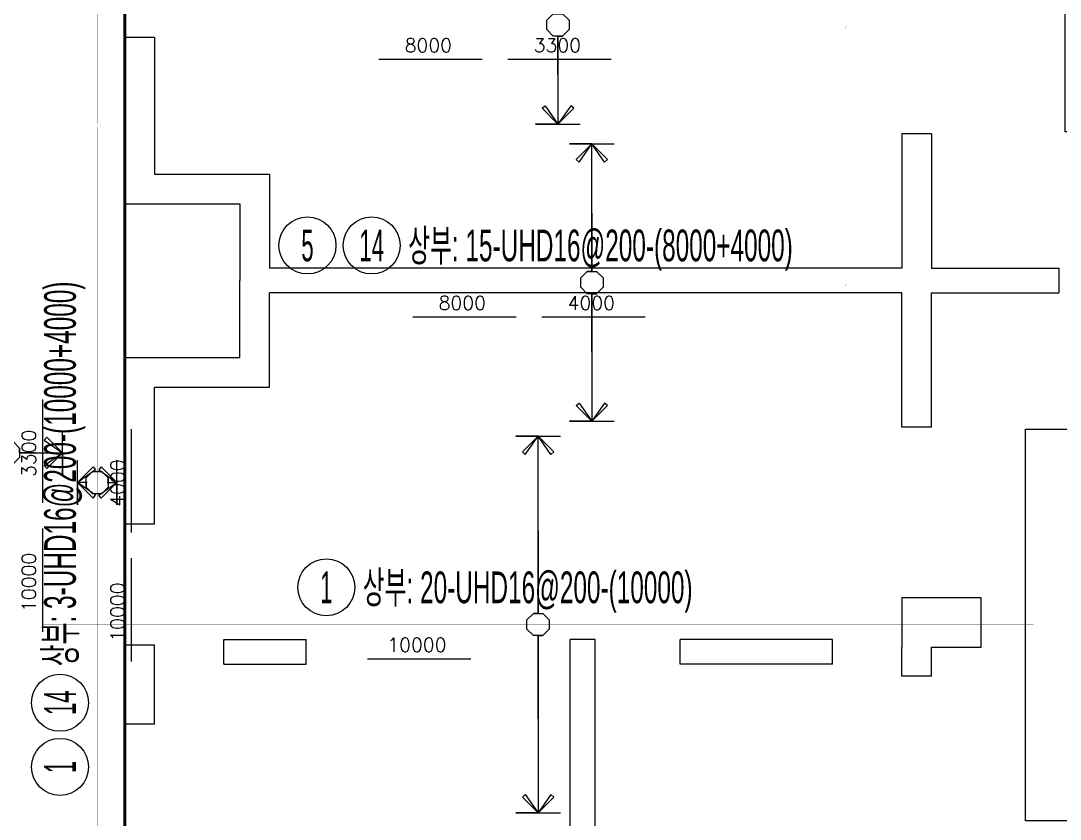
# Model space of a CAD drawing. Header units: millimetres. Extents: x 262481 to 2519995, y -394348 to 364571.
# Drawn here: x 497323 to 507813, y -178511 to -170455 of the extents above; entities that cross this region are included whole.
import ezdxf
from ezdxf.enums import TextEntityAlignment as Align

# ---------------------------------------------------------------- set-up
doc = ezdxf.new("R2010")
doc.units = ezdxf.units.MM
doc.header["$LTSCALE"] = 65
doc.linetypes.add('HID', pattern=[2.5, 2, -0.5])
for name, color, linetype in [('DIM', 7, 'Continuous'), ('RP_TAG', 7, 'Continuous'), ('XDIM', 7, 'Continuous'), ('XREBAR', 1, 'Continuous'), ('버림', 8, 'Continuous'), ('철근변경선', 1, 'HID')]:
    doc.layers.add(name, color=color, linetype=linetype)
doc.styles.add('RPWK1', font='arial.ttf', dxfattribs={"bigfont": 'whgtxt.shx'})
doc.styles.add('RPWK2', font='romans.shx', dxfattribs={"bigfont": 'whgtxt.shx'})

# ---------------------------------------------------------------- blocks, each defined once
blk = doc.blocks.new('xdfndgns')
at = {"color": 3, "linetype": 'ByBlock'}
blk.add_lwpolyline([(18330, 0), (21330, 0), (21330, 1785), (24535, 1785), (24535, 0), (27435, 0), (27435, -600), (38160, -600), (38160, 2400), (37075, 2400), (37075, 6350), (38160, 6350), (38160, 9350), (37475, 9350), (37475, 13090), (38160, 13090), (38160, 16090), (36725, 16090), (36725, 19830), (38160, 19830), (38160, 22830)], dxfattribs=at)
at = {"layer": 'DIM', "color": 5}
for p, q in [((27985, 10305), (28285, 10305)), ((27985, 10305), (27985, 8625)), ((28285, 10305), (28285, 8925)), ((35825, 9330), (35825, 7975)), ((36125, 9330), (35825, 9330)), ((36125, 9330), (36125, 7975)), ((28285, 8925), (29445, 8925)), ((29445, 8925), (29445, 7975)), ((27985, 8625), (29145, 8625)), ((29145, 8625), (29145, 7850)), ((35825, 7975), (29445, 7975)), ((36125, 7975), (37410, 7975)), ((37410, 7975), (37410, 7725)), ((29145, 7075), (29145, 7850)), ((29445, 6775), (29445, 7725)), ((35825, 7725), (29445, 7725)), ((35825, 6370), (35825, 7725)), ((36125, 6370), (36125, 7725)), ((36125, 7725), (37410, 7725)), ((27985, 5395), (27985, 7075)), ((27985, 7075), (29145, 7075)), ((28285, 5395), (28285, 6775)), ((28285, 6775), (29445, 6775)), ((36125, 6370), (35825, 6370)), ((27985, 5395), (28285, 5395)), ((36625, 4650), (35825, 4650)), ((35825, 4650), (35825, 4150)), ((36625, 4150), (36625, 4650)), ((28985, 4230), (29815, 4230)), ((28985, 3980), (28985, 4230)), ((29815, 3980), (29815, 4230)), ((32480, 1050), (32480, 4230)), ((32730, 4230), (32480, 4230)), ((32730, 1050), (32730, 4230)), ((35125, 4230), (33590, 4230)), ((33590, 3980), (33590, 4230)), ((35125, 3980), (35125, 4230)), ((27985, 4175), (28285, 4175)), ((27985, 3375), (27985, 4175)), ((28285, 3375), (28285, 4175)), ((35825, 3860), (35825, 4150)), ((36125, 3860), (36125, 4150)), ((36125, 4150), (36625, 4150)), ((28985, 3980), (29815, 3980)), ((35125, 3980), (33590, 3980)), ((36125, 3860), (35825, 3860)), ((28285, 3375), (27985, 3375))]:
    blk.add_line(p, q, dxfattribs=at)
at = {"layer": '철근변경선', "linetype": 'ByBlock', "ltscale": 2, "const_width": 30}
blk.add_lwpolyline([(27985, -1437), (27985, 11475), (26185, 11475), (26185, 21404)], dxfattribs=at)
blk = doc.blocks.new('*U2426', base_point=(497719.0943, -177048.0776))
at = {"layer": 'RP_TAG', "color": 0, "linetype": 'Continuous', "ltscale": 100}
for centre in [(497719.095352, -177336.0776), (497719.097744, -177984.0776)]:
    blk.add_circle(centre, 288, dxfattribs=at)
at = {"layer": 'RP_TAG', "color": 0, "linetype": 'Continuous', "ltscale": 100, "style": 'RPWK1', "width": 0.55}
blk.add_text('상부: 3-UHD16@200-(10000+4000)', height=320, rotation=90.0002104601, dxfattribs=at).set_placement((497719.09398, -176968.0776), align=Align.MIDDLE_LEFT)
at = {"layer": 'RP_TAG', "color": 0, "linetype": 'Continuous', "ltscale": 100, "style": 'RPWK1', "oblique": 0.0000000017, "width": 0.5}
for s, p in [('14', (497719.095352, -177336.0776)), ('1', (497719.097744, -177984.0776))]:
    blk.add_text(s, height=320, rotation=90.0002104619, dxfattribs=at).set_placement(p, align=Align.MIDDLE_CENTER)
blk = doc.blocks.new('*U2435', base_point=(500694.6076, -176171.3589))
at = {"layer": 'RP_TAG', "color": 0, "linetype": 'Continuous', "ltscale": 100}
blk.add_circle((500406.6076, -176171.3589), 288, dxfattribs=at)
at = {"layer": 'RP_TAG', "color": 0, "linetype": 'Continuous', "ltscale": 100, "style": 'RPWK1', "width": 0.5}
blk.add_text('1', height=320, dxfattribs=at).set_placement((500406.6076, -176171.3589), align=Align.MIDDLE_CENTER)
at = {"layer": 'RP_TAG', "color": 0, "linetype": 'Continuous', "ltscale": 100, "style": 'RPWK1', "width": 0.55}
blk.add_text('상부: 20-UHD16@200-(10000)', height=320, dxfattribs=at).set_placement((500774.6076, -176171.3589), align=Align.MIDDLE_LEFT)
blk = doc.blocks.new('*U2446', base_point=(501152.3755, -172721.3589))
at = {"layer": 'RP_TAG', "color": 0, "linetype": 'Continuous', "ltscale": 100}
for centre in [(500216.3755, -172721.3589), (500864.3755, -172721.3589)]:
    blk.add_circle(centre, 288, dxfattribs=at)
at = {"layer": 'RP_TAG', "color": 0, "linetype": 'Continuous', "ltscale": 100, "style": 'RPWK1', "width": 0.5}
for s, p in [('5', (500216.3755, -172721.3589)), ('14', (500864.3755, -172721.3589))]:
    blk.add_text(s, height=320, dxfattribs=at).set_placement(p, align=Align.MIDDLE_CENTER)
at = {"layer": 'RP_TAG', "color": 0, "linetype": 'Continuous', "ltscale": 100, "style": 'RPWK1', "width": 0.55}
blk.add_text('상부: 15-UHD16@200-(8000+4000)', height=320, dxfattribs=at).set_placement((501232.3755, -172721.3589), align=Align.MIDDLE_LEFT)

msp = doc.modelspace()

# ---------------------------------------------------------------- linework, layer by layer
at = {"layer": 'RP_TAG', "color": 250, "linetype": 'Continuous', "ltscale": 100}
for p, q in [((501152.4, -172961.4), (501152.4, -172961.4)), ((502454.5, -172961.4), (502454.5, -172961.4)), ((497959.1, -175746), (497959.1, -175746)), ((500694.6, -176411.4), (500694.6, -176411.4)), ((497959.1, -177048.1), (497959.1, -177048.1))]:
    msp.add_line(p, q, dxfattribs=at)
at = {"layer": 'RP_TAG', "color": 1, "linetype": 'Continuous', "ltscale": 100}
for points in [[(500937.9, -170841.4), (501980.8, -170841.4)], [(502240, -170841.4), (503282.8, -170841.4)], [(501280.4, -173441.4), (502323.3, -173441.4)], [(502582.5, -173441.4), (503625.3, -173441.4)], [(497544.1, -175318), (497544.1, -174275.1)], [(498439.1, -175618), (498439.1, -174575.1)], [(497544.1, -176620.1), (497544.1, -175577.2)], [(498439.1, -176920.1), (498439.1, -175877.2)], [(500822.6, -176891.4), (501865.5, -176891.4)]]:
    msp.add_lwpolyline(points, dxfattribs=at)
at = {"layer": 'XDIM', "color": 4, "linetype": 'Continuous'}
for points in [[(502744.1, -169996.4), (502744.1, -170383.9), (502697.5, -170383.9), (502790.7, -170383.9), (502856.6, -170449.8), (502856.6, -170543), (502790.7, -170608.9), (502697.5, -170608.9), (502631.6, -170543), (502631.6, -170449.8), (502697.5, -170383.9), (502744.1, -170383.9), (502744.1, -169996.4), (502744.1, -169996.4), (502744.1, -169496.4), (502903.2, -169655.5), (502873.1, -169680.7), (502744.1, -169496.4), (502585, -169655.5), (502615, -169680.7), (502744.1, -169496.4), (502519.1, -169496.4), (502969.1, -169496.4)], [(502744.1, -170996.4), (502744.1, -170608.9), (502790.7, -170608.9), (502697.5, -170608.9), (502631.6, -170543), (502631.6, -170449.8), (502697.5, -170383.9), (502790.7, -170383.9), (502856.6, -170449.8), (502856.6, -170543), (502790.7, -170608.9), (502744.1, -170608.9), (502744.1, -170996.4), (502744.1, -170996.4), (502744.1, -171496.4), (502585, -171337.3), (502615, -171312), (502744.1, -171496.4), (502903.2, -171337.3), (502873.1, -171312), (502744.1, -171496.4), (502519.1, -171496.4), (502969.1, -171496.4)], [(503086.6, -172396.4), (503086.6, -172983.9), (503040, -172983.9), (503133.2, -172983.9), (503199.1, -173049.8), (503199.1, -173143), (503133.2, -173208.9), (503040, -173208.9), (502974.1, -173143), (502974.1, -173049.8), (503040, -172983.9), (503086.6, -172983.9), (503086.6, -172396.4), (503086.6, -172396.4), (503086.6, -171696.4), (503245.7, -171855.5), (503215.6, -171880.7), (503086.6, -171696.4), (502927.5, -171855.5), (502957.5, -171880.7), (503086.6, -171696.4), (502861.6, -171696.4), (503311.6, -171696.4)], [(503086.6, -173796.4), (503086.6, -173208.9), (503133.2, -173208.9), (503040, -173208.9), (502974.1, -173143), (502974.1, -173049.8), (503040, -172983.9), (503133.2, -172983.9), (503199.1, -173049.8), (503199.1, -173143), (503133.2, -173208.9), (503086.6, -173208.9), (503086.6, -173796.4), (503086.6, -173796.4), (503086.6, -174496.4), (502927.5, -174337.3), (502957.5, -174312), (503086.6, -174496.4), (503245.7, -174337.3), (503215.6, -174312), (503086.6, -174496.4), (502861.6, -174496.4), (503311.6, -174496.4)], [(502544.1, -175596.4), (502544.1, -176433.9), (502497.5, -176433.9), (502590.7, -176433.9), (502656.6, -176499.8), (502656.6, -176593), (502590.7, -176658.9), (502497.5, -176658.9), (502431.6, -176593), (502431.6, -176499.8), (502497.5, -176433.9), (502544.1, -176433.9), (502544.1, -175596.4), (502544.1, -175596.4), (502544.1, -174646.4), (502703.2, -174805.5), (502673.1, -174830.7), (502544.1, -174646.4), (502385, -174805.5), (502415, -174830.7), (502544.1, -174646.4), (502319.1, -174646.4), (502769.1, -174646.4)], [(502544.1, -177496.4), (502544.1, -176658.9), (502590.7, -176658.9), (502497.5, -176658.9), (502431.6, -176593), (502431.6, -176499.8), (502497.5, -176433.9), (502590.7, -176433.9), (502656.6, -176499.8), (502656.6, -176593), (502590.7, -176658.9), (502544.1, -176658.9), (502544.1, -177496.4), (502544.1, -177496.4), (502544.1, -178446.4), (502385, -178287.3), (502415, -178262), (502544.1, -178446.4), (502703.2, -178287.3), (502673.1, -178262), (502544.1, -178446.4), (502319.1, -178446.4), (502769.1, -178446.4)]]:
    msp.add_lwpolyline(points, dxfattribs=at).dxf.unprotected_set("ltscale", 0)
at = {"layer": 'XDIM', "color": 4, "linetype": 'Continuous', "elevation": -1.5}
for points in [[(497471.6, -174813.9), (497311.6, -174813.9), (497311.6, -174767.3), (497311.6, -174860.5), (497245.7, -174926.4), (497152.5, -174926.4), (497086.6, -174860.5), (497086.6, -174767.3), (497152.5, -174701.4), (497245.7, -174701.4), (497311.6, -174767.3), (497311.6, -174813.9), (497471.6, -174813.9), (497471.6, -174813.9), (497744.1, -174813.9), (497585, -174973), (497559.8, -174942.9), (497744.1, -174813.9), (497585, -174654.8), (497559.8, -174684.8), (497744.1, -174813.9), (497744.1, -175038.9), (497744.1, -174588.9)], [(497994.1, -175113.9), (497981.6, -175113.9), (497981.6, -175160.5), (497981.6, -175067.3), (498047.5, -175001.4), (498140.7, -175001.4), (498206.6, -175067.3), (498206.6, -175160.5), (498140.7, -175226.4), (498047.5, -175226.4), (497981.6, -175160.5), (497981.6, -175113.9), (497994.1, -175113.9), (497994.1, -175113.9), (497894.1, -175113.9), (498053.2, -174954.8), (498078.4, -174984.8), (497894.1, -175113.9), (498053.2, -175273), (498078.4, -175242.9), (497894.1, -175113.9), (497894.1, -175338.9), (497894.1, -174888.9)], [(498194.1, -175113.9), (498206.6, -175113.9), (498206.6, -175067.3), (498206.6, -175160.5), (498140.7, -175226.4), (498047.5, -175226.4), (497981.6, -175160.5), (497981.6, -175067.3), (498047.5, -175001.4), (498140.7, -175001.4), (498206.6, -175067.3), (498206.6, -175113.9), (498194.1, -175113.9), (498194.1, -175113.9), (498294.1, -175113.9), (498135, -175273), (498109.8, -175242.9), (498294.1, -175113.9), (498135, -174954.8), (498109.8, -174984.8), (498294.1, -175113.9), (498294.1, -175338.9), (498294.1, -174888.9)]]:
    msp.add_lwpolyline(points, dxfattribs=at).dxf.unprotected_set("ltscale", 0)
at = {"layer": 'XREBAR', "color": 171, "linetype": 'Continuous', "const_width": 1}
for points in [[(498131.6, -172701.4), (498131.6, -172701.4), (498131.6, -171526.4), (498126.6, -171507.6), (498112.8, -171493.9), (498094.1, -171488.9), (498094.1, -168701.4), (498094.1, -168701.4)], [(497624.1, -170496.4), (497624.1, -170496.4), (505624.1, -170496.4), (505624.1, -170496.4)], [(504564.1, -170533.9), (504564.1, -170533.9), (505624.1, -170533.9), (505642.8, -170528.8), (505656.6, -170515.1), (505661.6, -170496.4), (507864.1, -170496.4), (507864.1, -170496.4)], [(498094.1, -181526.4), (498094.1, -181526.4), (498094.1, -171526.4), (498094.1, -171526.4)], [(497624.1, -173096.4), (497624.1, -173096.4), (505624.1, -173096.4), (505624.1, -173096.4)], [(504549.1, -173133.9), (504549.1, -173133.9), (505624.1, -173133.9), (505642.8, -173128.8), (505656.6, -173115.1), (505661.6, -173096.4), (508549.1, -173096.4), (508549.1, -173096.4)], [(497544.1, -176546.4), (497544.1, -176546.4), (507544.1, -176546.4), (507544.1, -176546.4)]]:
    msp.add_lwpolyline(points, dxfattribs=at).dxf.unprotected_set("ltscale", 0)

# ---------------------------------------------------------------- block references
at = {"layer": 'RP_TAG', "color": 171, "linetype": 'Continuous', "ltscale": 1.44556e-317}
for name, p in [('*U2446', (501152.4, -172721.4)), ('*U2426', (497719.1, -177048.1)), ('*U2435', (500694.6, -176171.4))]:
    msp.add_blockref(name, p, dxfattribs=at)
at = {"layer": '버림'}
msp.add_blockref('xdfndgns', (470389.1, -180926.4), dxfattribs=at)

# ---------------------------------------------------------------- texts
at = {"layer": 'RP_TAG', "color": 2, "linetype": 'Continuous', "ltscale": 100, "style": 'RPWK2'}
for s, p in [('8000', (501436.4, -170813.3)), ('3300', (502738.5, -170813.3)), ('8000', (501778.9, -173413.3)), ('4000', (503081, -173413.3)), ('10000', (501321.2, -176863.3))]:
    msp.add_text(s, height=139.38, dxfattribs=at).set_placement(p, align=Align.BOTTOM_CENTER)
for s, p in [('3300', (497516.1, -174819.4)), ('4000', (498411.1, -175119.4)), ('10000', (497516.1, -176121.5)), ('10000', (498411.1, -176421.5))]:
    msp.add_text(s, height=139.38, rotation=90.00021, dxfattribs=at).set_placement(p, align=Align.BOTTOM_CENTER)

doc.saveas('drawing.dxf')
